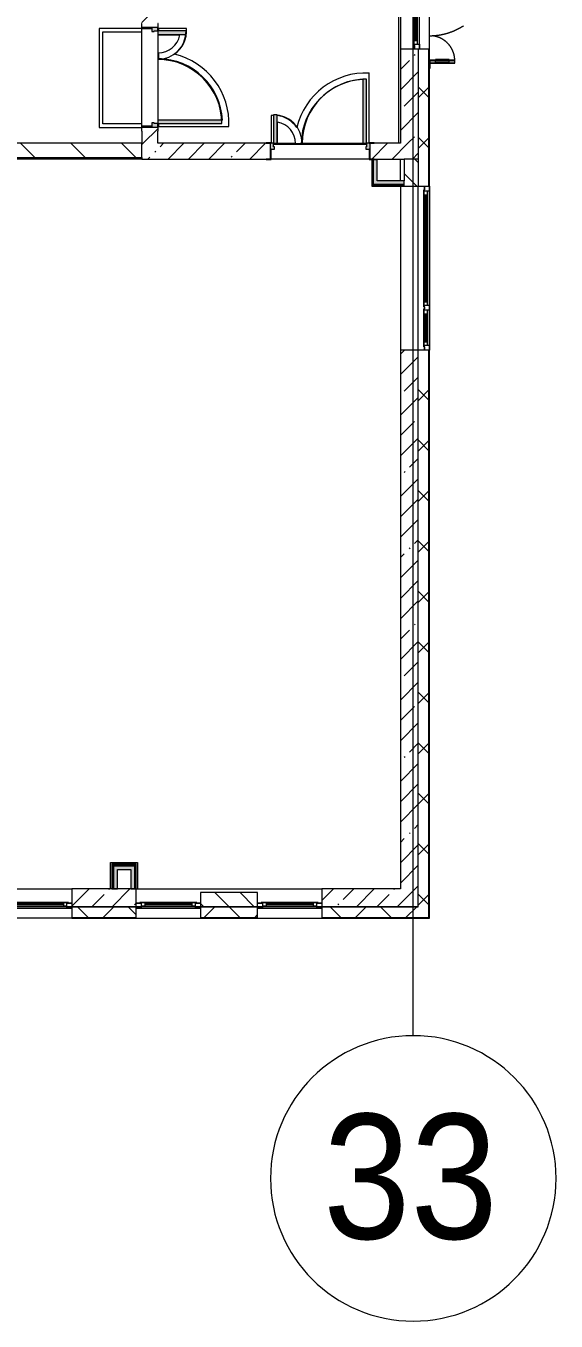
# Model space of a CAD drawing. Header units: millimetres. Extents: x -2766 to 205613, y -8553 to 29000.
# Drawn here: x 198188 to 205613, y -5906 to 12246 of the extents above; entities that cross this region are included whole.
import ezdxf

# ---------------------------------------------------------------- set-up
doc = ezdxf.new("R2010")
doc.units = ezdxf.units.MM
doc.linetypes.add('200_ШТРИХ__ш1_п0_6_', pattern=[800, 500, -300])
doc.linetypes.add('Осевая', pattern=[3175, 635, -476.25, 1587.5, -476.25])
for name, color, linetype, lineweight in [('A-DETL-MBND-1', 7, '200_ШТРИХ__ш1_п0_6_', 9), ('A-GLAZ-2', 7, 'Continuous', 5), ('A-WALL', 7, 'Continuous', 9), ('A-WALL-3', 7, 'Continuous', 5), ('I-WALL-3', 7, 'Continuous', 5), ('S-COLS-2', 7, 'Continuous', 5), ('Оси', 7, 'Continuous', 9), ('Оси-1', 7, 'Continuous', 20), ('Оси-2', 7, 'Осевая', 9)]:
    doc.layers.add(name, color=color, linetype=linetype, lineweight=lineweight)
for name, color, linetype, lineweight, true_color in [('A-DOOR-2', 7, 'Continuous', 5, 0xaaaaaa), ('A-DOOR-3', 7, 'Continuous', 5, 0xe2e2e2), ('A-DOOR-FRAM-3', 7, 'Continuous', 5, 0xe2e2e2), ('A-DOOR-FRAM-4', 7, 'Continuous', 5, 0xaaaaaa), ('A-FLOR-2', 7, 'Continuous', 5, 0xaaaaaa), ('I-WALL-1', 7, 'Continuous', 9, 0xe7e7e7)]:
    doc.layers.add(name, color=color, linetype=linetype, lineweight=lineweight, true_color=true_color)
doc.styles.add('Arial_1', font='arial.ttf', dxfattribs={"width": 0.9, "height": 1750})
pattern_1 = [(135, (78602.98, 0), (-176.7767, -176.7767), [])]
pattern_2 = [(45, (78603, 0), (-353.5534, 353.5534), []), (135, (78603, 0), (-353.5534, -353.5534), [])]
pattern_3 = [(45, (78603, 0), (-285.1231, 285.1231), []), (45, (78888.1, 0), (-285.1231, 285.1231), [504.031, -100.806, 16.764, -84.042])]
pattern_4 = [(45, (78603, 0), (-530.33, 530.33), []), (135, (78603, 0), (-530.33, -530.33), [])]

# ---------------------------------------------------------------- blocks, each defined once
blk = doc.blocks.new('110_Дверь_СКБ_2Ст - Д-5_п_ Из игровой в коридор-32679362-2_2_1_птичка')
at = {"layer": 'A-DOOR-3'}
for points in [[(662, 110), (662, 1010), (612, 1006), (612, 110)], [(-638, 110), (-588, 110), (-588, 510), (-638, 510), (-638, 225)], [(712, -110), (712, 30), (698, 30), (698, -110)]]:
    blk.add_hatch(color=256, dxfattribs=at).paths.add_polyline_path(points)
h = blk.add_hatch(color=256, dxfattribs=at)
h.paths.add_polyline_path([(652, 30), (712, 30), (712, 110), (662, 107), (662, 60), (652, 60)])
h.paths.add_polyline_path([(-688, 30), (-628, 30), (-628, 60), (-638, 60), (-638, 110), (-688, 107), (-688, 100)])
at = {"layer": 'A-DOOR-FRAM-3'}
for points in [[(-688, 110), (-672, 110), (-673, 118), (-742, 118), (-742, 110)], [(-672, -110), (-672, 30), (-688, 30), (-688, -110)], [(768, 110), (768, 118), (698, 118), (701, 110), (738, 110)], [(-672, -118), (-672, -110), (-742, -112), (-742, -118), (-691, -118)], [(738, -118), (768, -118), (768, -110), (698, -112), (698, -118), (732, -118)]]:
    blk.add_hatch(color=256, dxfattribs=at).paths.add_polyline_path(points)
at = {"layer": 'A-DOOR-2'}
for p, q in [((662, 1010), (612, 1010)), ((612, 1010), (612, 110)), ((662, 110), (662, 1010)), ((-638, 510), (-638, 110)), ((-588, 510), (-638, 510)), ((-588, 110), (-588, 510)), ((-638, 110), (-588, 110)), ((612, 110), (662, 110))]:
    blk.add_line(p, q, dxfattribs=at)
for centre, radius, start, end in [((662, 110), 900, 90, 180), ((-638, 110), 400, 360, 90)]:
    blk.add_arc(centre, radius, start, end, dxfattribs=at)
at = {"layer": 'A-DOOR-FRAM-4'}
for p, q in [((-672, 118), (-742, 118)), ((-742, 118), (-742, 110)), ((-742, 110), (-672, 110)), ((-638, 110), (-688, 110)), ((-688, 110), (-688, 30)), ((-688, 30), (-628, 30)), ((-672, 30), (-688, 30)), ((-688, 30), (-688, -110)), ((-672, 110), (-672, 118)), ((-672, -110), (-672, 30)), ((-638, 60), (-638, 110)), ((-628, 60), (-638, 60)), ((-628, 30), (-628, 60)), ((662, 60), (652, 60)), ((652, 60), (652, 30)), ((652, 30), (712, 30)), ((662, 110), (662, 60)), ((712, 110), (662, 110)), ((768, 118), (698, 118)), ((698, 118), (698, 110)), ((698, 110), (768, 110)), ((712, 30), (698, 30)), ((698, 30), (698, -110)), ((712, 30), (712, 110)), ((712, -110), (712, 30)), ((768, 110), (768, 118)), ((-672, -110), (-742, -110)), ((-742, -110), (-742, -118)), ((-742, -118), (-672, -118)), ((-688, -110), (-672, -110)), ((-672, -118), (-672, -110)), ((698, -110), (712, -110)), ((768, -110), (698, -110)), ((698, -110), (698, -118)), ((698, -118), (768, -118)), ((768, -118), (768, -110))]:
    blk.add_line(p, q, dxfattribs=at)
blk = doc.blocks.new('120_Окно_СКБ_1Ст - 120_Окно_СКБ_1Ст 900х2500_h_ с форточкой-22876038-2_2_1_птичка')
at = {"layer": 'A-GLAZ-2'}
for p, q in [((-450, -127), (-450, -57)), ((-450, -57), (-380, -57)), ((450, -57), (-450, -57)), ((-380, -127), (-450, -127)), ((-450, -127), (-400, -127)), ((-380, -127), (-400, -127)), ((-400, -127), (-400, -137)), ((-400, -137), (400, -137)), ((400, -137), (-400, -137)), ((-380, -57), (-380, -127)), ((380, -87), (-380, -87)), ((-380, -87), (-380, -127)), ((-330, -137), (-330, -87)), ((-330, -107), (330, -107)), ((330, -117), (-330, -117)), ((330, -137), (330, -87)), ((380, -127), (380, -57)), ((380, -57), (450, -57)), ((380, -127), (380, -87)), ((450, -127), (380, -127)), ((400, -127), (380, -127)), ((400, -127), (450, -127)), ((400, -137), (400, -127)), ((450, -57), (450, -127))]:
    blk.add_line(p, q, dxfattribs=at)
blk = doc.blocks.new('110_Дверь_СКБ_2Ст - Д-1_л_Лестничная клетка EIS60 2-32142534-2_2_1_птичка')
at = {"layer": 'A-DOOR-3'}
for points in [[(662, 693), (662, 1010), (612, 1010), (613, 110), (662, 110), (662, 527)], [(-588, 510), (-638, 510), (-638, 110), (-588, 110), (-588, 505)], [(712, -110), (712, 30), (698, 30), (698, -110)]]:
    blk.add_hatch(color=256, dxfattribs=at).paths.add_polyline_path(points)
h = blk.add_hatch(color=256, dxfattribs=at)
h.paths.add_polyline_path([(712, 110), (662, 110), (662, 60), (652, 60), (652, 30), (712, 30)])
h.paths.add_polyline_path([(-628, 30), (-628, 60), (-638, 60), (-638, 110), (-688, 106), (-688, 30), (-638, 30)])
at = {"layer": 'A-DOOR-FRAM-3'}
for points in [[(-672, 113), (-672, 118), (-742, 118), (-742, 110), (-672, 110)], [(-672, 30), (-688, 30), (-688, -110), (-672, -110)], [(768, 118), (698, 118), (703, 110), (768, 110)], [(-672, -110), (-742, -110), (-742, -118), (-672, -118)], [(768, -110), (698, -110), (698, -118), (768, -118)]]:
    blk.add_hatch(color=256, dxfattribs=at).paths.add_polyline_path(points)
at = {"layer": 'A-DOOR-2'}
for p, q in [((662, 1010), (612, 1010)), ((612, 1010), (612, 110)), ((662, 110), (662, 1010)), ((-638, 510), (-638, 110)), ((-588, 510), (-638, 510)), ((-588, 110), (-588, 510)), ((-638, 110), (-588, 110)), ((612, 110), (662, 110))]:
    blk.add_line(p, q, dxfattribs=at)
for centre, radius, start, end in [((662, 110), 900, 90, 180), ((-638, 110), 400, 360, 90)]:
    blk.add_arc(centre, radius, start, end, dxfattribs=at)
at = {"layer": 'A-DOOR-FRAM-4'}
for p, q in [((-672, 118), (-742, 118)), ((-742, 118), (-742, 110)), ((-742, 110), (-672, 110)), ((-638, 110), (-688, 110)), ((-688, 110), (-688, 30)), ((-688, 30), (-628, 30)), ((-672, 30), (-688, 30)), ((-688, 30), (-688, -110)), ((-672, 110), (-672, 118)), ((-672, -110), (-672, 30)), ((-638, 60), (-638, 110)), ((-628, 60), (-638, 60)), ((-628, 30), (-628, 60)), ((662, 60), (652, 60)), ((652, 60), (652, 30)), ((652, 30), (712, 30)), ((662, 110), (662, 60)), ((712, 110), (662, 110)), ((768, 118), (698, 118)), ((698, 118), (698, 110)), ((698, 110), (768, 110)), ((712, 30), (698, 30)), ((698, 30), (698, -110)), ((712, 30), (712, 110)), ((712, -110), (712, 30)), ((768, 110), (768, 118)), ((-672, -110), (-742, -110)), ((-742, -110), (-742, -118)), ((-742, -118), (-672, -118)), ((-688, -110), (-672, -110)), ((-672, -118), (-672, -110)), ((698, -110), (712, -110)), ((768, -110), (698, -110)), ((698, -110), (698, -118)), ((698, -118), (768, -118)), ((768, -118), (768, -110))]:
    blk.add_line(p, q, dxfattribs=at)
blk = doc.blocks.new('120_Окно_СКБ_1Ст - 120_Окно_СКБ_1Ст 1200х2500_h_ с форточкой2-24160662-2_2_1_птичка')
at = {"layer": 'A-GLAZ-2'}
for p, q in [((-600, -127), (-600, -57)), ((-600, -57), (-530, -57)), ((600, -57), (-600, -57)), ((-530, -127), (-600, -127)), ((-600, -127), (-550, -127)), ((-530, -127), (-550, -127)), ((-550, -127), (-550, -137)), ((-550, -137), (550, -137)), ((550, -137), (-550, -137)), ((-530, -57), (-530, -127)), ((530, -87), (-530, -87)), ((-530, -87), (-530, -127)), ((-480, -137), (-480, -87)), ((-480, -107), (480, -107)), ((480, -117), (-480, -117)), ((480, -137), (480, -87)), ((530, -127), (530, -57)), ((530, -57), (600, -57)), ((530, -127), (530, -87)), ((600, -127), (530, -127)), ((550, -127), (530, -127)), ((550, -127), (600, -127)), ((550, -137), (550, -127)), ((600, -57), (600, -127))]:
    blk.add_line(p, q, dxfattribs=at)
blk = doc.blocks.new('120_Окно_СКБ_2Ст_Фрамуга сверху - 120_Окно_СКБ_2Ст_2300х2500_h_ ДОО-22877051-2_2_1_птичка')
at = {"layer": 'A-GLAZ-2'}
for p, q in [((-1150, 13), (-1150, 83)), ((-1150, 83), (-1080, 83)), ((1150, 83), (-1150, 83)), ((-1080, 13), (-1150, 13)), ((-1150, 13), (-1100, 13)), ((-1080, 13), (-1100, 13)), ((-1100, 13), (-1100, 3)), ((-1100, 3), (540, 3)), ((540, 3), (-1100, 3)), ((-1080, 83), (-1080, 13)), ((-1080, 83), (1080, 83)), ((520, 53), (-1080, 53)), ((-1080, 53), (-1080, 13)), ((-1030, 3), (-1030, 53)), ((-1030, 33), (470, 33)), ((470, 23), (-1030, 23)), ((470, 3), (470, 53)), ((520, 13), (520, 83)), ((520, 83), (590, 83)), ((520, 13), (520, 53)), ((590, 13), (520, 13)), ((540, 13), (520, 13)), ((540, 13), (570, 13)), ((540, 13), (570, 13)), ((540, 3), (540, 13)), ((590, 13), (570, 13)), ((570, 13), (570, 3)), ((570, 3), (1100, 3)), ((1100, 3), (570, 3)), ((590, 83), (590, 13)), ((1080, 53), (590, 53)), ((590, 53), (590, 13)), ((640, 3), (640, 53)), ((640, 33), (1030, 33)), ((1030, 23), (640, 23)), ((1030, 3), (1030, 53)), ((1080, 13), (1080, 83)), ((1080, 83), (1150, 83)), ((1080, 13), (1080, 53)), ((1150, 13), (1080, 13)), ((1100, 13), (1080, 13)), ((1100, 13), (1150, 13)), ((1100, 3), (1100, 13)), ((1150, 83), (1150, 13))]:
    blk.add_line(p, q, dxfattribs=at)
blk = doc.blocks.new('Дверь_Витражная_СКБ_2Ст - ВН-6-31912847-2_2_1_птичка')
at = {"layer": 'A-DETL-MBND-1'}
for points in [[(-643, -20), (-643, -370), (-598, -370), (-598, -20)], [(562, -260), (562, -884), (607, -884), (607, -20), (562, -20)]]:
    blk.add_hatch(color=256, dxfattribs=at).paths.add_polyline_path(points)
for p, q in [((-607, -20), (-715, -20)), ((-715, -20), (-607, -20)), ((-598, -20), (-643, -20)), ((-643, -370), (-643, -20)), ((-598, -20), (-643, -20)), ((-643, -20), (-643, -370)), ((-643, -100), (-598, -100)), ((-633, -290), (-633, -100)), ((-607, -370), (-607, -20)), ((-598, -370), (-598, -20)), ((-598, -370), (-598, -20)), ((-589, -290), (-589, -100)), ((553, -804), (553, -100)), ((562, -20), (607, -20)), ((562, -884), (562, -20)), ((562, -20), (562, -884)), ((607, -20), (562, -20)), ((607, -100), (562, -100)), ((597, -804), (597, -100)), ((607, -884), (607, -20)), ((607, -884), (607, -20)), ((607, -20), (715, -20)), ((607, -20), (715, -20)), ((607, -884), (607, -20)), ((-643, -290), (-598, -290)), ((-643, -370), (-598, -370)), ((-643, -370), (-598, -370)), ((607, -804), (562, -804)), ((607, -884), (562, -884)), ((562, -884), (607, -884))]:
    blk.add_line(p, q, dxfattribs=at)
for centre, radius, start, end in [((-607, -20), 350, 270, 0), ((607, -20), 864, 180, 270)]:
    blk.add_arc(centre, radius, start, end, dxfattribs=at)
blk = doc.blocks.new('Ось сетки - D8-29747960-2_2_1_птичка')
at = {"layer": 'Оси-1'}
for start, end in [(360, 180), (180, 360)]:
    blk.add_arc((0, 0), 4, start, end, dxfattribs=at)

msp = doc.modelspace()

# ---------------------------------------------------------------- hatches: boundary and pattern name
at = {"layer": 'A-WALL-3'}
h = msp.add_hatch(dxfattribs=at)
h.set_pattern_fill('FP_121', color=256, style=0, pattern_type=2)
h.set_pattern_definition(pattern_2)
h.paths.add_polyline_path([(203706.3, -250), (203833, -250), (203833, 7700), (203683, 7700), (203683, -250)])
h.paths.add_polyline_path([(203780.1, 10000), (203833, 10000), (203833, 11920), (203683, 11920), (203683, 10000), (203771, 10000)])
h.paths.add_polyline_path([(203780.1, 13120), (203833, 13120), (203833, 21400), (203683, 21400), (203683, 13120)])
h = msp.add_hatch(dxfattribs=at)
h.set_pattern_fill('FP_125', color=256, style=0, pattern_type=2)
h.set_pattern_definition(pattern_1)
h.paths.add_polyline_path([(203483, 10000), (203683, 10000), (203683, 10380), (203483, 10378), (203483, 10060)])
h = msp.add_hatch(dxfattribs=at)
h.set_pattern_fill('FP_125', color=256, style=0, pattern_type=2)
h.set_pattern_definition(pattern_1)
h.paths.add_polyline_path([(181483, -100), (181483, 100), (181233, 100), (181233, -100), (181260.6, -100)])
h.paths.add_polyline_path([(170566.2, -100), (171333, -100), (171333, 100), (170533, 100), (170533, -100), (170553, -100)])
h.paths.add_polyline_path([(201433, -100), (201433, 100), (200633, 97.5), (200633, -100), (201077.8, -100)])
h.paths.add_polyline_path([(173133, -100), (173383, -100), (173383, 100), (173133, 100)])
h.paths.add_polyline_path([(174283, -100), (177633, -100), (177633, 100), (174283, 100), (174283, 64.3)])
h.paths.add_polyline_path([(197933, -100), (197933, 100), (197433, 100), (197433, -100), (197925.1, -100)])
h.paths.add_polyline_path([(179433, -100), (180333, -100), (180333, 100), (179433, 100), (179433, 57.3)])
h.paths.add_polyline_path([(193871.5, -100), (194233, -100), (194233, 100), (193183, 100), (193183, -100)])
h.paths.add_polyline_path([(192283, -100), (192283, 100), (192033, 100), (192033, -100), (192070, -100)])
h.paths.add_polyline_path([(182383, -100), (183433, -100), (183433, 100), (182383, 100), (182383, -8.4)])
h.paths.add_polyline_path([(187533, -100), (188833, -100), (188833, 100), (187533, 100)])
h = msp.add_hatch(dxfattribs=at)
h.set_pattern_fill('FP_121', color=256, style=0, pattern_type=2)
h.set_pattern_definition(pattern_2)
h.paths.add_polyline_path([(203680.1, -250), (203683, -250), (203683, -100), (202333, -100), (202333, -250), (203433, -250)])
h.paths.add_polyline_path([(199276.2, -250), (199733, -250), (199733, -100), (198833, -100), (198833, -250)])
h.paths.add_polyline_path([(200633, -250), (201433, -248), (201433, -100), (200633, -100), (200633, -244.5)])
h.paths.add_polyline_path([(188016.5, -250), (188833, -250), (188833, -100), (187533, -100), (187533, -250), (187566.1, -250)])
h.paths.add_polyline_path([(191133, -250), (192283, -250), (192283, -100), (191133, -100), (191133, -202.5)])
h.paths.add_polyline_path([(186633, -250), (186633, -100), (185733, -100), (185733, -250), (185764.5, -250)])
h.paths.add_polyline_path([(193183, -250), (194233, -250), (194233, -100), (193183, -100), (193183, -211.6)])
h.paths.add_polyline_path([(196533, -250), (197933, -250), (197933, -100), (196533, -100), (196533, -226.4)])
h.paths.add_polyline_path([(180359.8, -250), (181483, -250), (181483, -100), (179433, -100), (179433, -250), (179459.1, -250)])
h.paths.add_polyline_path([(183433, -250), (183433, -100), (182383, -100), (182383, -250)])
h.paths.add_polyline_path([(178533, -250), (178533, -100), (174283, -100), (174283, -250), (176756.7, -250)])
h.paths.add_polyline_path([(172233, -250), (173383, -250), (173383, -100), (172233, -100), (172233, -118.9)])
h.paths.add_polyline_path([(171333, -250), (171333, -100), (170533, -100), (170533, -250), (170901.6, -250)])
h.paths.add_polyline_path([(169633, -250), (169633, -100), (167813, -100), (167813, -250), (169550.5, -250)])
at = {"layer": 'I-WALL-1'}
for points in [[(203058, 10025), (203108, 10025), (203108, 10370), (203058, 10370)], [(203483, 10025), (203482.3, 10075), (203108, 10075), (203108, 10025), (203461.1, 10025)], [(199418, 425), (199658, 425), (199658, 475), (199418, 475)], [(199468, 150), (199468, 425), (199418, 425), (199418, 150)], [(199708, 150), (199708, 475), (199658, 475), (199658, 150)]]:
    msp.add_hatch(color=256, dxfattribs=at).paths.add_polyline_path(points)
at = {"layer": 'I-WALL-3'}
h = msp.add_hatch(dxfattribs=at)
h.set_pattern_fill('FP_123', color=256, style=0, pattern_type=2)
h.set_pattern_definition(pattern_3)
h.paths.add_polyline_path([(203483, 10600), (203683, 10600), (203683, 11920), (203433, 11920), (203433, 10600)])
h.paths.add_polyline_path([(203433, 13120), (203683, 13120), (203683, 21400), (203433, 21400), (203433, 13435)])
h = msp.add_hatch(dxfattribs=at)
h.set_pattern_fill('FP_123', color=256, style=0, pattern_type=2)
h.set_pattern_definition(pattern_3)
h.paths.add_polyline_path([(200033, 10600), (200033, 10825), (199813, 10825), (199813, 10600)])
h.paths.add_polyline_path([(199813, 12225), (200033, 12225), (200033, 13400), (199813, 13400), (199813, 12250)])
h.paths.add_polyline_path([(199813, 13900), (200033, 13900), (200033, 18600), (199813, 18600), (199813, 13927.8)])
h = msp.add_hatch(dxfattribs=at)
h.set_pattern_fill('FP_126', color=256, style=0, pattern_type=2)
h.set_pattern_definition([(135, (78603, 0), (-353.5534, -353.5534), [])])
h.paths.add_polyline_path([(198375.4, 10400), (199813, 10400), (199813, 10600), (197933, 10600), (197933, 10400)])
h.paths.add_polyline_path([(186253, 10400), (186308, 10400), (186308, 10600), (185953, 10600), (185953, 10400), (186214.9, 10400)])
h.paths.add_polyline_path([(188803, 10400), (188833, 10400), (188833, 10600), (187708, 10600), (187708, 10400), (188733, 10400)])
h.paths.add_polyline_path([(190268.4, 10400), (190533, 10400), (190533, 10600), (189783, 10600), (189783, 10400), (189833, 10400)])
h = msp.add_hatch(dxfattribs=at)
h.set_pattern_fill('FP_123', color=256, style=0, pattern_type=2)
h.set_pattern_definition(pattern_3)
h.paths.add_polyline_path([(200177, 10380), (201608, 10380), (201608, 10600), (199813, 10600), (199813, 10380), (200033, 10380)])
h.paths.add_polyline_path([(203329.7, 10380), (203683, 10380), (203683, 10600), (203008, 10600), (203008, 10380), (203063, 10380)])
h = msp.add_hatch(dxfattribs=at)
h.set_pattern_fill('FP_180', color=256, style=0, pattern_type=2)
h.set_pattern_definition(pattern_4)
h.paths.add_polyline_path([(203033, 10000), (203045.5, 10000), (203045.5, 10370), (203033, 10370)])
h = msp.add_hatch(dxfattribs=at)
h.set_pattern_fill('FP_180', color=256, style=0, pattern_type=2)
h.set_pattern_definition(pattern_4)
h.paths.add_polyline_path([(203045.5, 10012.5), (203058, 10012.5), (203058, 10370), (203045.5, 10370), (203045.5, 10060.3)])
h = msp.add_hatch(dxfattribs=at)
h.set_pattern_fill('FP_180', color=256, style=0, pattern_type=2)
h.set_pattern_definition(pattern_4)
h.paths.add_polyline_path([(203433, 10000), (203483, 10000), (203483, 10012.5), (203045.5, 10012.5), (203047.8, 10000), (203329.7, 10000)])
h = msp.add_hatch(dxfattribs=at)
h.set_pattern_fill('FP_180', color=256, style=0, pattern_type=2)
h.set_pattern_definition(pattern_4)
h.paths.add_polyline_path([(203433, 10012.5), (203483, 10012.5), (203483, 10025), (203058, 10025), (203058, 10012.5), (203329.7, 10012.5)])
h = msp.add_hatch(dxfattribs=at)
h.set_pattern_fill('FP_123', color=256, style=0, pattern_type=2)
h.set_pattern_definition(pattern_3)
h.paths.add_polyline_path([(203433, -100), (203683, -100), (203683, 7700), (203433, 7700), (203433, 96.6)])
h = msp.add_hatch(dxfattribs=at)
h.set_pattern_fill('FP_180', color=256, style=0, pattern_type=2)
h.set_pattern_definition(pattern_4)
h.paths.add_polyline_path([(199720.5, 150), (199720.5, 487.5), (199708, 487.5), (199708, 150)])
h = msp.add_hatch(dxfattribs=at)
h.set_pattern_fill('FP_180', color=256, style=0, pattern_type=2)
h.set_pattern_definition(pattern_4)
h.paths.add_polyline_path([(199726.6, 150), (199733, 150), (199733, 500), (199720.5, 500), (199720.5, 150)])
h = msp.add_hatch(dxfattribs=at)
h.set_pattern_fill('FP_123', color=256, style=0, pattern_type=2)
h.set_pattern_definition(pattern_3)
h.paths.add_polyline_path([(202879.4, -100), (203433, -100), (203433, 150), (202333, 150), (202333, -100)])
at = {"layer": 'S-COLS-2'}
h = msp.add_hatch(dxfattribs=at)
h.set_pattern_fill('FP_123', color=256, style=0, pattern_type=2)
h.set_pattern_definition(pattern_3)
h.paths.add_polyline_path([(198833, -100), (199733, -100), (199733, 150), (198833, 150), (198833, -48.9)])

# ---------------------------------------------------------------- linework, layer by layer
at = {"layer": 'A-FLOR-2'}
for p, q in [((203412, 10600), (203412, 13450)), ((199213, 12211.1), (199213, 10821.8)), ((199805, 12211.1), (199213, 12211.1)), ((199813, 12161.1), (199813, 12210)), ((200436.8, 12208.3), (200043.3, 12208.3)), ((200043.3, 12208.3), (200043.3, 12175)), ((199263, 10871.8), (199263, 12161.1)), ((199263, 12161.1), (199813, 12161.1)), ((200043.3, 12125), (200043.3, 12118.3)), ((200043.3, 12118.3), (200343, 12118.3)), ((200043.3, 11869.8), (200043.3, 11786.7)), ((202906.8, 11495.1), (202906.8, 10597.4)), ((202996.8, 10608), (202996.8, 11585.5)), ((200941, 10924.2), (200933, 10924.2)), ((201622.7, 10990.9), (201622.7, 10608)), ((201712.7, 10597.4), (201712.7, 10897.1)), ((199213, 10821.8), (199805, 10821.8)), ((199813, 10871.8), (199263, 10871.8)), ((199813, 10840), (199813, 10871.8)), ((200043.3, 10875), (200043.3, 10834.2)), ((200043.3, 10834.2), (201031.4, 10834.2)), ((201658, 10597.4), (201712.7, 10597.4)), ((201658, 10590), (202958, 10590)), ((201961.3, 10597.4), (202044.4, 10597.4)), ((202906.8, 10597.4), (202958, 10597.4)), ((199813, 10380), (197933, 10380)), ((199372, 150), (199372, 521)), ((199372, 521), (199752, 521)), ((199752, 521), (199752, 150))]:
    msp.add_line(p, q, dxfattribs=at)
for centre, radius, start, end in [((200043.3, 12174.8), 395, 304.42231, 4.87345), ((200043.3, 12174.8), 305, 270, 349.33549), ((200032.3, 10876.8), 1000, 357.56236, 76.45029), ((200032.3, 10876.8), 910, 2.99005, 89.3074), ((202954.3, 10586.4), 1000, 87.56236, 166.45029), ((202954.3, 10586.4), 910, 92.99005, 179.3074), ((201656.3, 10597.4), 395, 89.75521, 94.87345), ((201656.3, 10597.4), 395, 34.42231, 82.4559), ((201656.3, 10597.4), 305, 360, 79.33549)]:
    msp.add_arc(centre, radius, start, end, dxfattribs=at)
at = {"layer": 'A-WALL'}
for p, q in [((203683, 11920), (203683, 10600)), ((203833, 10000), (203833, 11920)), ((203836, 10000), (203836, 11920)), ((199813, 10400), (199813, 10600)), ((203045.5, 10012.5), (203045.5, 10370)), ((203058, 10025), (203058, 10370)), ((203683, 10380), (203483, 10380)), ((203683, 10380), (203683, 10000)), ((203483, 10012.5), (203045.5, 10012.5)), ((203483, 10025), (203058, 10025)), ((203833, -250), (203833, 7700)), ((203836, -253), (203836, 7700)), ((199405.5, 487.5), (199720.5, 487.5)), ((199405.5, 150), (199405.5, 487.5)), ((199418, 475), (199708, 475)), ((199418, 150), (199418, 475)), ((199708, 475), (199708, 150)), ((199720.5, 487.5), (199720.5, 150)), ((200633, -100), (201433, -100)), ((201433, -100), (200633, -100)), ((198833, -250), (199733, -250)), ((198833, -253), (199733, -253)), ((200633, -250), (201433, -250)), ((200633, -253), (201433, -253)), ((202333, -250), (203833, -250)), ((202333, -253), (203836, -253))]:
    msp.add_line(p, q, dxfattribs=at)
at = {"layer": 'A-WALL-3'}
for p, q in [((203841, -258), (203841, 21558)), ((203841, 11920), (203683, 11920)), ((203683, 10600), (203683, 10380)), ((203483, 10380), (203483, 10075)), ((203483, 10000), (203841, 10000)), ((203841, 7700), (203683, 7700)), ((201433, 100), (200633, 100)), ((200633, 100), (200633, -258)), ((201433, -258), (201433, 100)), ((199733, -100), (198833, -100)), ((198833, -100), (198833, -258)), ((199733, -258), (199733, -100)), ((203683, -100), (202333, -100)), ((202333, -100), (202333, -258)), ((198833, -258), (185733, -258)), ((198833, -258), (203841, -258))]:
    msp.add_line(p, q, dxfattribs=at)
at = {"layer": 'I-WALL-3'}
for p, q in [((203433, 18412.5), (203433, 10600)), ((199813, 10871.8), (199813, 12161.1)), ((200033, 12125), (200033, 10925)), ((203683, 11920), (203433, 11920)), ((199813, 10770), (199813, 10600)), ((200033, 10600), (200033, 10770)), ((199813, 10600), (189813, 10600)), ((201553, 10600), (200033, 10600)), ((201712.7, 10600), (201961, 10600)), ((202044.6, 10600), (202906.8, 10600)), ((203433, 10600), (203063, 10600)), ((197933, 10400), (199813, 10400)), ((199813, 10400), (199813, 10380)), ((199813, 10380), (201553, 10380)), ((202993, 10380), (201623, 10380)), ((203033, 10370), (203033, 10000)), ((203108, 10370), (203033, 10370)), ((203063, 10380), (203483, 10380)), ((203108, 10075), (203108, 10370)), ((203433, 10075), (203433, 10380)), ((203033, 10000), (203483, 10000)), ((203483, 10075), (203108, 10075)), ((203433, 10000), (203433, 150)), ((203483, 10000), (203483, 10075)), ((203683, -100), (203683, 10000)), ((203683, 7700), (203433, 7700)), ((199733, 500), (199393, 500)), ((199393, 500), (199393, 150)), ((199468, 425), (199658, 425)), ((199468, 150), (199468, 425)), ((199658, 425), (199658, 150)), ((199733, 150), (199733, 500)), ((197433, 150), (198833, 150)), ((199393, 150), (199468, 150)), ((199658, 150), (199733, 150)), ((199733, 150), (202333, 150)), ((203433, 150), (202333, 150)), ((202333, 150), (202333, -100)), ((198833, -100), (197933, -100)), ((200633, -100), (199733, -100)), ((202333, -100), (201433, -100)), ((202333, -100), (203683, -100))]:
    msp.add_line(p, q, dxfattribs=at)
at = {"layer": 'S-COLS-2'}
for p, q in [((199733, 150), (198833, 150)), ((198833, 150), (198833, -100)), ((199733, -100), (199733, 150)), ((198833, -100), (199733, -100))]:
    msp.add_line(p, q, dxfattribs=at)
at = {"layer": 'Оси'}
for p, q in [((203613, 10029.8), (203613, 21915.1)), ((203613, -1906.3), (203613, 9979))]:
    msp.add_line(p, q, dxfattribs=at)
at = {"layer": 'Оси-2'}
msp.add_line((203613, 9979), (203613, 10029.8), dxfattribs=at)

# ---------------------------------------------------------------- block references
at = {"layer": 'A-DETL-MBND-1', "rotation": 89.99999999999957}
msp.add_blockref('Дверь_Витражная_СКБ_2Ст - ВН-6-31912847-2_2_1_птичка', (203824, 12365), dxfattribs=at)
at = {"layer": 'A-DOOR-2', "rotation": 269.9999999999999}
msp.add_blockref('110_Дверь_СКБ_2Ст - Д-1_л_Лестничная клетка EIS60 2-32142534-2_2_1_птичка', (199923, 11537.5), dxfattribs=at)
at = {"layer": 'A-DOOR-2'}
msp.add_blockref('110_Дверь_СКБ_2Ст - Д-5_п_ Из игровой в коридор-32679362-2_2_1_птичка', (202295.5, 10490), dxfattribs=at)
at = {"layer": 'A-GLAZ-2'}
for name, p, rotation in [('120_Окно_СКБ_1Ст - 120_Окно_СКБ_1Ст 1200х2500_h_ с форточкой2-24160662-2_2_1_птичка', (203758, 12520), 269.9999999999999), ('120_Окно_СКБ_2Ст_Фрамуга сверху - 120_Окно_СКБ_2Ст_2300х2500_h_ ДОО-22877051-2_2_1_птичка', (203758, 8850), 269.9999999999999), ('120_Окно_СКБ_1Ст - 120_Окно_СКБ_1Ст 900х2500_h_ с форточкой-22876038-2_2_1_птичка', (198383, -175), 180), ('120_Окно_СКБ_1Ст - 120_Окно_СКБ_1Ст 900х2500_h_ с форточкой-22876038-2_2_1_птичка', (200183, -175), 180), ('120_Окно_СКБ_1Ст - 120_Окно_СКБ_1Ст 900х2500_h_ с форточкой-22876038-2_2_1_птичка', (201883, -175), 180)]:
    msp.add_blockref(name, p, dxfattribs=dict(at, rotation=rotation))
at = {"layer": 'Оси-1', "xscale": 499.9999999999995, "yscale": 499.9999999999995, "zscale": 499.9999999999995}
msp.add_blockref('Ось сетки - D8-29747960-2_2_1_птичка', (203613, -3906.3), dxfattribs=at)

# ---------------------------------------------------------------- texts
at = {"layer": 'Оси', "insert": (202349.9, -3003), "char_height": 1750, "width": 3030.379, "attachment_point": 1, "style": 'Arial_1'}
msp.add_mtext('33', dxfattribs=at)

doc.saveas('drawing.dxf')
